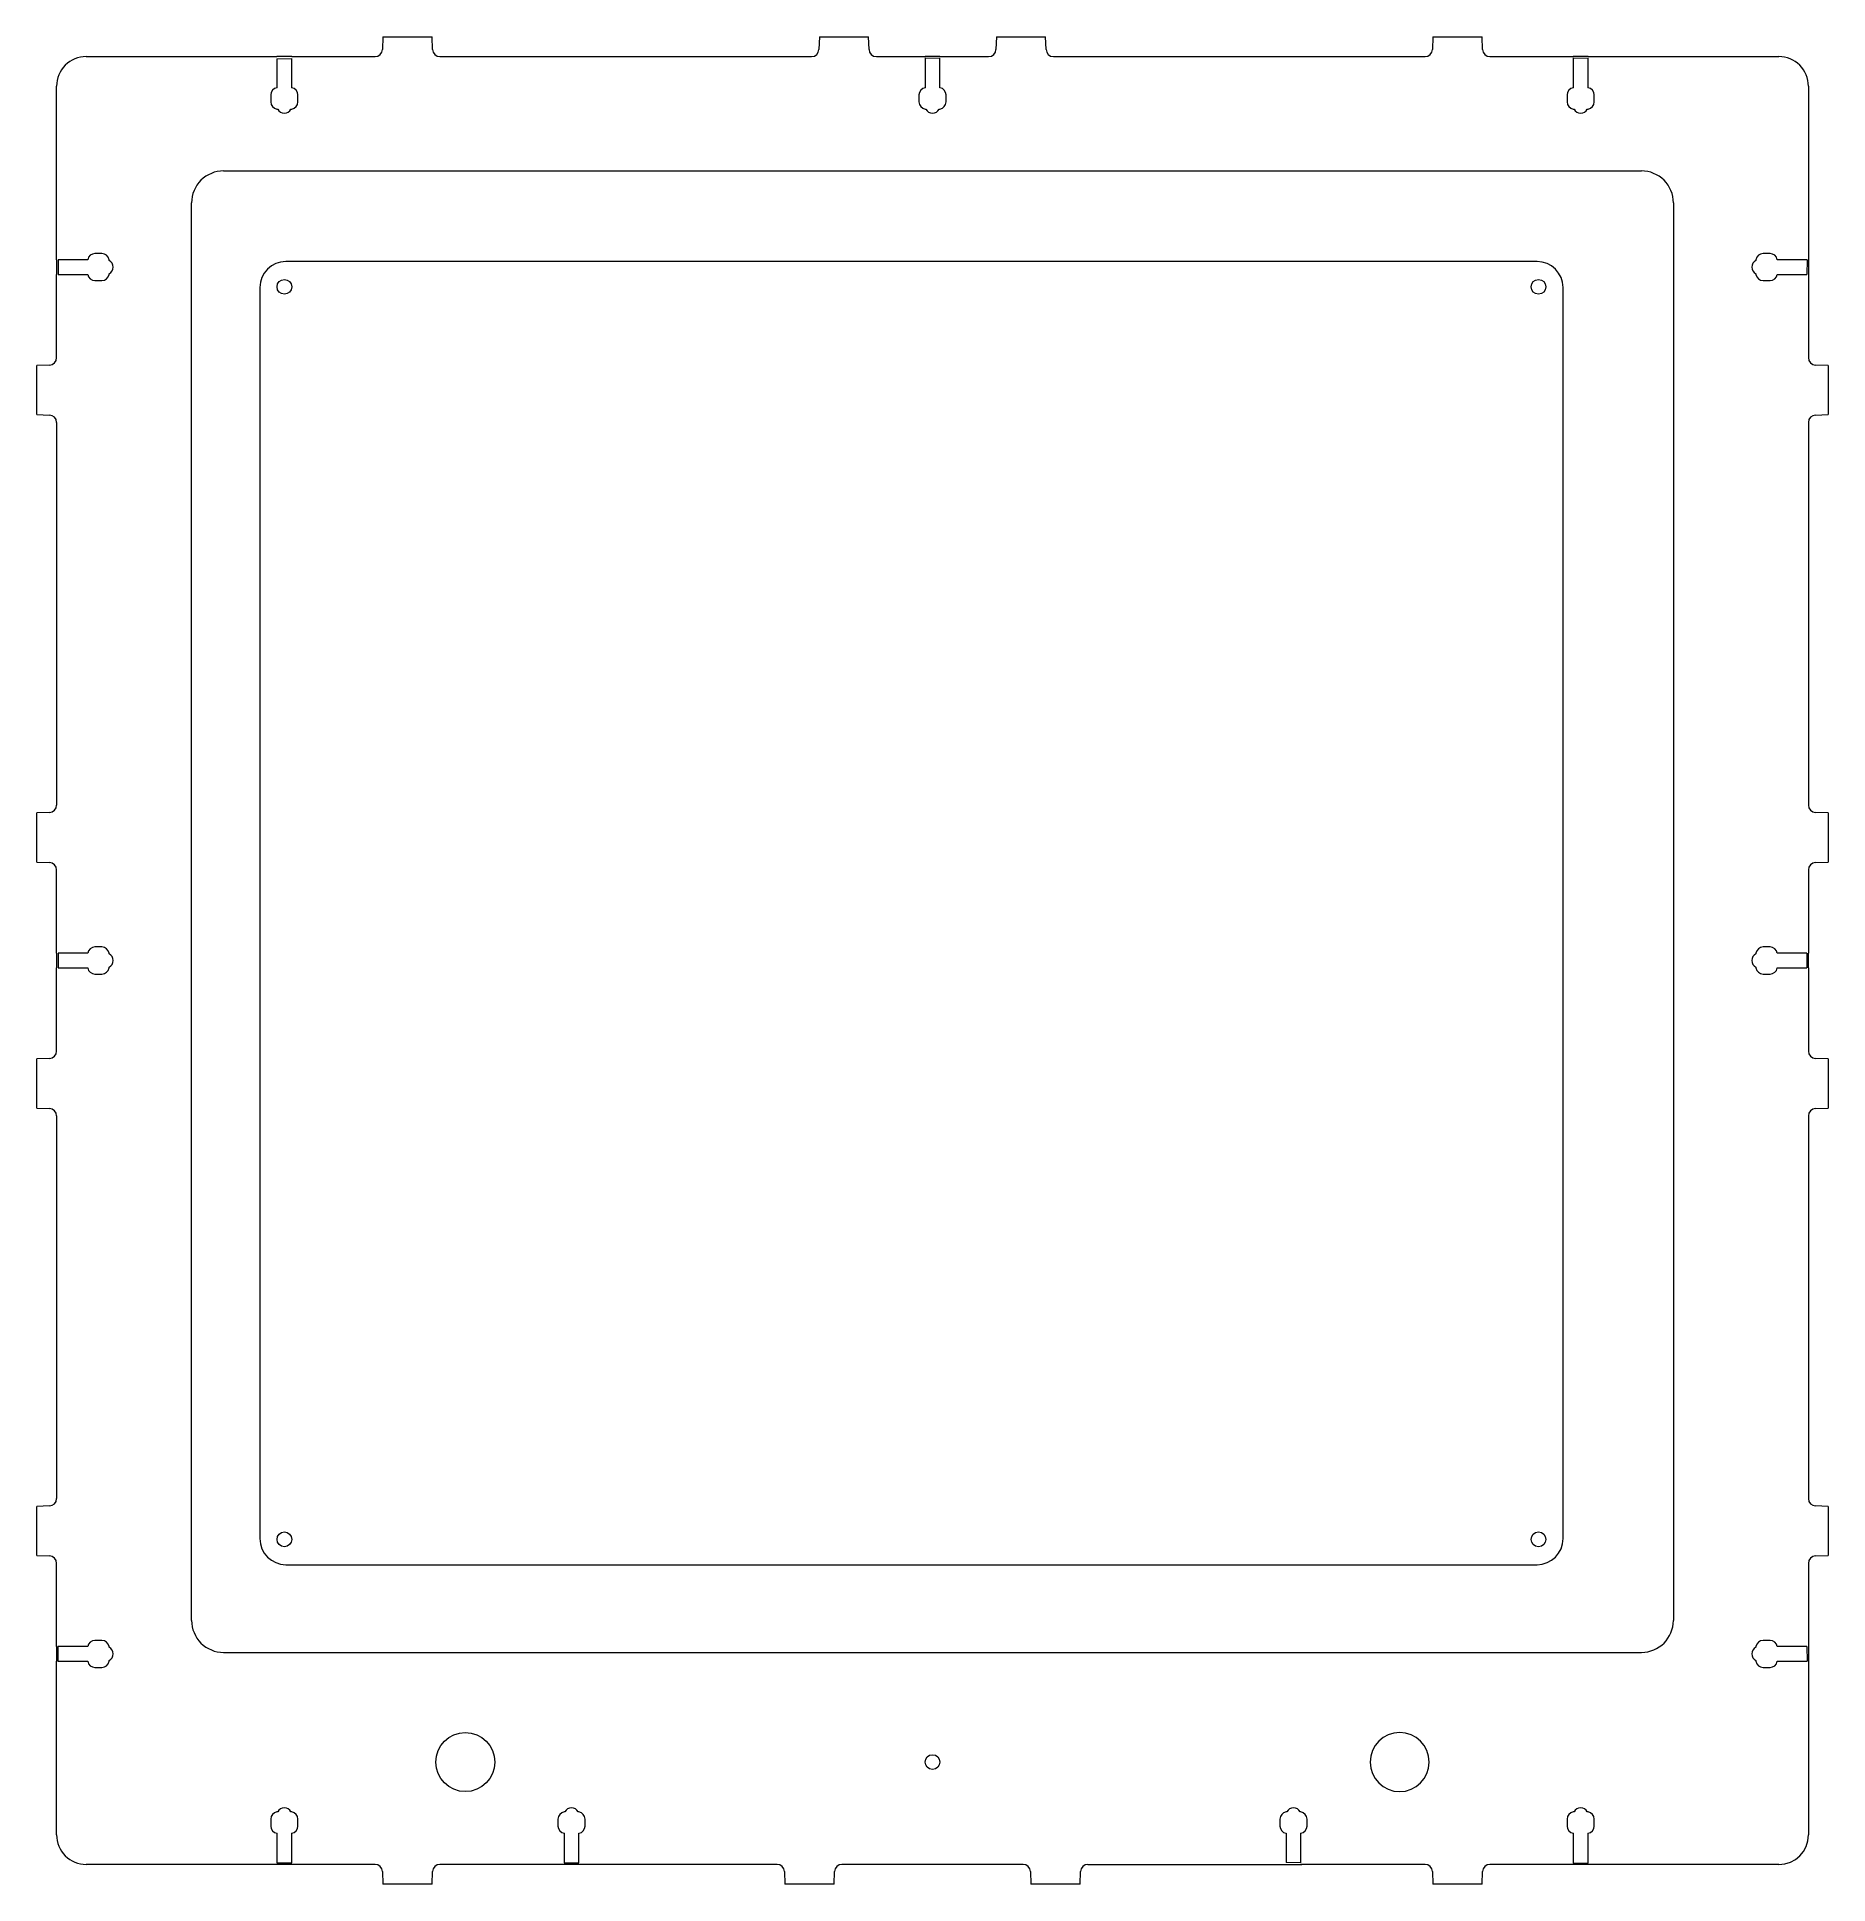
# Model space of a CAD drawing. Header units: millimetres. Extents: x -176 to 188, y -187 to 189.
import ezdxf

# ---------------------------------------------------------------- set-up
doc = ezdxf.new("R2010")
doc.units = ezdxf.units.MM
doc.header["$MEASUREMENT"] = 0
doc.layers.add('Capa 1', color=7, linetype='Continuous')

msp = doc.modelspace()

# ---------------------------------------------------------------- linework, layer by layer
at = {"layer": 'Capa 1', "color": 250, "lineweight": 9}
for centre in [(-125.9031, 137.8736), (129.0969, 137.8736), (-125.9031, -116.8125), (129.0969, -116.8125)]:
    msp.add_ellipse(centre, major_axis=(0, 1.5), ratio=1, dxfattribs=at)
at = {"layer": 'Capa 1', "color": 250, "lineweight": 20}
msp.add_ellipse((5.8782, -162.1074), major_axis=(0, 1.5001), ratio=0.99993334, dxfattribs=at)
at = {"layer": 'Capa 1', "lineweight": 15}
for points in [[(-105.8717, 188.6927), (-105.8717, 188.6927), (-105.9608, 186.1403), (-105.9608, 186.1403)], [(-105.8717, 188.6927), (-105.8717, 188.6927), (-95.8717, 188.6927), (-95.8717, 188.6927)], [(-95.7825, 186.1403), (-95.7825, 186.1403), (-95.8717, 188.6927), (-95.8717, 188.6927)], [(-17.1212, 188.6927), (-17.1212, 188.6927), (-17.2103, 186.1403), (-17.2103, 186.1403)], [(-17.1212, 188.6927), (-17.1212, 188.6927), (-7.1212, 188.6927), (-7.1212, 188.6927)], [(-7.032, 186.1403), (-7.032, 186.1403), (-7.1212, 188.6927), (-7.1212, 188.6927)], [(18.8788, 188.6927), (18.8788, 188.6927), (18.7896, 186.1403), (18.7896, 186.1403)], [(18.8788, 188.6927), (18.8788, 188.6927), (28.8788, 188.6927), (28.8788, 188.6927)], [(28.9679, 186.1403), (28.9679, 186.1403), (28.8788, 188.6927), (28.8788, 188.6927)], [(107.6283, 188.6927), (107.6283, 188.6927), (107.5391, 186.1403), (107.5391, 186.1403)], [(107.6283, 188.6927), (107.6283, 188.6927), (117.6283, 188.6927), (117.6283, 188.6927)], [(117.7174, 186.1403), (117.7174, 186.1403), (117.6283, 188.6927), (117.6283, 188.6927)], [(-166.2217, 184.6927), (-166.2217, 184.6927), (-127.4217, 184.6927), (-127.4217, 184.6927)], [(-127.4217, 184.2557), (-127.4217, 184.2557), (-127.4217, 178.3717), (-127.4217, 178.3717)], [(-124.4217, 184.6927), (-124.4217, 184.6927), (-107.4599, 184.6927), (-107.4599, 184.6927)], [(-124.4217, 178.3717), (-124.4217, 178.3717), (-124.4217, 184.2821), (-124.4217, 184.2821)], [(-107.4599, 184.6927), (-106.6518, 184.6927), (-105.989, 185.3327), (-105.9608, 186.1403)], [(-95.7825, 186.1403), (-95.7543, 185.3327), (-95.0915, 184.6927), (-94.2834, 184.6927)], [(-18.7094, 184.6927), (-17.9013, 184.6927), (-17.2385, 185.3327), (-17.2103, 186.1403)], [(-7.032, 186.1403), (-7.0038, 185.3327), (-6.341, 184.6927), (-5.5329, 184.6927)], [(-5.5329, 184.6927), (-5.5329, 184.6927), (4.3788, 184.6927), (4.3788, 184.6927)], [(4.3788, 184.4147), (4.3788, 184.4147), (4.3788, 178.3717), (4.3788, 178.3717)], [(7.3788, 184.6927), (7.3788, 184.6927), (17.2905, 184.6927), (17.2905, 184.6927)], [(7.3788, 178.3717), (7.3788, 178.3717), (7.3788, 184.3882), (7.3788, 184.3882)], [(17.2905, 184.6927), (18.0986, 184.6927), (18.7614, 185.3327), (18.7896, 186.1403)], [(28.9679, 186.1403), (28.9961, 185.3327), (29.6589, 184.6927), (30.467, 184.6927)], [(106.04, 184.6927), (106.8481, 184.6927), (107.5109, 185.3327), (107.5391, 186.1403)], [(117.7174, 186.1403), (117.7456, 185.3327), (118.4084, 184.6927), (119.2165, 184.6927)], [(119.2165, 184.6927), (119.2165, 184.6927), (136.1783, 184.6927), (136.1783, 184.6927)], [(136.1783, 184.4346), (136.1783, 184.4346), (136.1783, 178.3717), (136.1783, 178.3717)], [(139.1783, 184.6927), (139.1783, 184.6927), (177.9783, 184.6927), (177.9783, 184.6927)], [(139.1783, 178.3717), (139.1783, 178.3717), (139.1783, 184.3949), (139.1783, 184.3949)], [(-172.2217, 143.3927), (-172.2217, 143.3927), (-172.2217, 178.6927), (-172.2217, 178.6927)], [(-127.4217, 178.3717), (-128.1434, 178.2497), (-128.6717, 177.6246), (-128.6717, 176.8927)], [(-128.6717, 176.8927), (-128.6717, 176.8927), (-128.6717, 175.4927), (-128.6717, 175.4927)], [(-123.1716, 176.8927), (-123.1716, 177.6246), (-123.6999, 178.2497), (-124.4216, 178.3717)], [(-123.1717, 175.4927), (-123.1717, 175.4927), (-123.1717, 176.8927), (-123.1717, 176.8927)], [(3.1288, 176.8927), (3.1288, 176.8927), (3.1288, 175.4927), (3.1288, 175.4927)], [(4.3788, 178.3717), (3.6571, 178.2497), (3.1289, 177.6246), (3.1289, 176.8927)], [(8.6287, 176.8927), (8.6287, 177.6246), (8.1005, 178.2497), (7.3788, 178.3717)], [(8.6288, 175.4927), (8.6288, 175.4927), (8.6288, 176.8927), (8.6288, 176.8927)], [(136.1782, 178.3717), (135.4565, 178.2497), (134.9282, 177.6246), (134.9282, 176.8927)], [(134.9283, 176.8927), (134.9283, 176.8927), (134.9283, 175.4927), (134.9283, 175.4927)], [(140.4283, 176.8927), (140.4283, 177.6246), (139.9, 178.2497), (139.1783, 178.3717)], [(140.4283, 175.4927), (140.4283, 175.4927), (140.4283, 176.8927), (140.4283, 176.8927)], [(183.9783, 178.6927), (183.9783, 178.6927), (183.9783, 143.3927), (183.9783, 143.3927)], [(-128.6717, 175.4927), (-128.6717, 174.7607), (-128.1434, 174.1356), (-127.4217, 174.0136)], [(-127.4217, 174.0136), (-127.4217, 174.0136), (-127.2592, 174.0136), (-127.2592, 174.0136)], [(-124.5841, 174.0136), (-124.5841, 174.0136), (-124.4217, 174.0136), (-124.4217, 174.0136)], [(-124.4216, 174.0136), (-123.6999, 174.1356), (-123.1717, 174.7607), (-123.1717, 175.4926)], [(3.1288, 175.4927), (3.1288, 174.7607), (3.6571, 174.1356), (4.3788, 174.0136)], [(4.3788, 174.0136), (4.3788, 174.0136), (4.5413, 174.0136), (4.5413, 174.0136)], [(7.2163, 174.0136), (7.2163, 174.0136), (7.3788, 174.0136), (7.3788, 174.0136)], [(7.3788, 174.0136), (8.1005, 174.1356), (8.6287, 174.7607), (8.6287, 175.4926)], [(134.9282, 175.4927), (134.9282, 174.7607), (135.4565, 174.1356), (136.1782, 174.0136)], [(136.1783, 174.0136), (136.1783, 174.0136), (136.3407, 174.0136), (136.3407, 174.0136)], [(139.0158, 174.0136), (139.0158, 174.0136), (139.1783, 174.0136), (139.1783, 174.0136)], [(139.1783, 174.0136), (139.9, 174.1356), (140.4282, 174.7607), (140.4282, 175.4926)], [(-165.9007, 143.3927), (-165.9007, 143.3927), (-171.9196, 143.3927), (-171.9196, 143.3927)], [(-164.4217, 144.6426), (-165.1536, 144.6426), (-165.7787, 144.1144), (-165.9007, 143.3927)], [(-163.0217, 144.6427), (-163.0217, 144.6427), (-164.4217, 144.6427), (-164.4217, 144.6427)], [(-161.5426, 143.3927), (-161.6646, 144.1144), (-162.2897, 144.6426), (-163.0217, 144.6426)], [(-161.5426, 143.2302), (-161.5426, 143.2302), (-161.5426, 143.3927), (-161.5426, 143.3927)], [(174.7783, 144.6426), (174.0463, 144.6426), (173.4212, 144.1144), (173.2992, 143.3927)], [(173.2992, 143.3927), (173.2992, 143.3927), (173.2992, 143.2302), (173.2992, 143.2302)], [(176.1783, 144.6427), (176.1783, 144.6427), (174.7783, 144.6427), (174.7783, 144.6427)], [(177.6573, 143.3927), (177.5353, 144.1144), (176.9102, 144.6426), (176.1783, 144.6426)], [(183.711, 143.3927), (183.711, 143.3927), (177.6573, 143.3927), (177.6573, 143.3927)], [(-172.2217, 123.4809), (-172.2217, 123.4809), (-172.2217, 140.3927), (-172.2217, 140.3927)], [(-171.9329, 140.3927), (-171.9329, 140.3927), (-165.9007, 140.3927), (-165.9007, 140.3927)], [(-165.9007, 140.3926), (-165.7787, 139.6709), (-165.1536, 139.1427), (-164.4217, 139.1427)], [(-164.4217, 139.1427), (-164.4217, 139.1427), (-163.0217, 139.1427), (-163.0217, 139.1427)], [(-163.0217, 139.1427), (-162.2897, 139.1427), (-161.6646, 139.6709), (-161.5426, 140.3926)], [(-161.5426, 140.3927), (-161.5426, 140.3927), (-161.5426, 140.5551), (-161.5426, 140.5551)], [(173.2992, 140.5551), (173.2992, 140.5551), (173.2992, 140.3927), (173.2992, 140.3927)], [(173.2992, 140.3926), (173.4212, 139.6709), (174.0463, 139.1427), (174.7783, 139.1427)], [(174.7783, 139.1427), (174.7783, 139.1427), (176.1783, 139.1427), (176.1783, 139.1427)], [(176.1783, 139.1427), (176.9102, 139.1427), (177.5353, 139.6709), (177.6573, 140.3926)], [(177.6573, 140.3927), (177.6573, 140.3927), (183.6713, 140.3927), (183.6713, 140.3927)], [(183.9783, 140.3927), (183.9783, 140.3927), (183.9783, 123.4809), (183.9783, 123.4809)], [(-173.6693, 121.9818), (-173.6693, 121.9818), (-176.2217, 121.8927), (-176.2217, 121.8927)], [(-176.2217, 111.8927), (-176.2217, 111.8927), (-176.2217, 121.8927), (-176.2217, 121.8927)], [(-173.6693, 121.9818), (-172.8617, 122.01), (-172.2217, 122.6728), (-172.2217, 123.4809)], [(183.9782, 123.4809), (183.9782, 122.6728), (184.6183, 122.01), (185.4259, 121.9818)], [(187.9783, 121.8927), (187.9783, 121.8927), (185.4259, 121.9818), (185.4259, 121.9818)], [(187.9783, 121.8927), (187.9783, 121.8927), (187.9783, 111.8927), (187.9783, 111.8927)], [(-176.2217, 111.8927), (-176.2217, 111.8927), (-173.6693, 111.8035), (-173.6693, 111.8035)], [(-172.2216, 110.3044), (-172.2216, 111.1125), (-172.8617, 111.7753), (-173.6693, 111.8035)], [(185.4259, 111.8035), (184.6183, 111.7753), (183.9782, 111.1125), (183.9782, 110.3044)], [(185.4259, 111.8035), (185.4259, 111.8035), (187.9783, 111.8927), (187.9783, 111.8927)], [(-173.6693, 30.9814), (-173.6693, 30.9814), (-176.2217, 30.8923), (-176.2217, 30.8923)], [(-176.2217, 20.8923), (-176.2217, 20.8923), (-176.2217, 30.8923), (-176.2217, 30.8923)], [(-173.6693, 30.9814), (-172.8617, 31.0096), (-172.2217, 31.6724), (-172.2217, 32.4805)], [(183.9783, 32.4805), (183.9783, 31.6724), (184.6183, 31.0096), (185.4259, 30.9814)], [(187.9783, 30.8923), (187.9783, 30.8923), (185.4259, 30.9814), (185.4259, 30.9814)], [(187.9783, 30.8923), (187.9783, 30.8923), (187.9783, 20.8923), (187.9783, 20.8923)], [(-176.2217, 20.8923), (-176.2217, 20.8923), (-173.6693, 20.8031), (-173.6693, 20.8031)], [(-172.2217, 19.304), (-172.2217, 20.1121), (-172.8617, 20.7749), (-173.6693, 20.8031)], [(-172.2217, 2.3923), (-172.2217, 2.3923), (-172.2217, 19.304), (-172.2217, 19.304)], [(185.4259, 20.8031), (184.6183, 20.7749), (183.9783, 20.1121), (183.9783, 19.304)], [(183.9783, 19.304), (183.9783, 19.304), (183.9783, 2.3923), (183.9783, 2.3923)], [(185.4259, 20.8031), (185.4259, 20.8031), (187.9783, 20.8923), (187.9783, 20.8923)], [(-165.9007, 2.3923), (-165.9007, 2.3923), (-171.9323, 2.3923), (-171.9323, 2.3923)], [(-164.4217, 3.6422), (-165.1536, 3.6422), (-165.7787, 3.114), (-165.9007, 2.3923)], [(-163.0217, 3.6423), (-163.0217, 3.6423), (-164.4217, 3.6423), (-164.4217, 3.6423)], [(-161.5426, 2.3923), (-161.6646, 3.114), (-162.2897, 3.6422), (-163.0217, 3.6422)], [(-161.5426, 2.2298), (-161.5426, 2.2298), (-161.5426, 2.3923), (-161.5426, 2.3923)], [(174.7783, 3.6422), (174.0463, 3.6422), (173.4212, 3.114), (173.2992, 2.3923)], [(173.2992, 2.3923), (173.2992, 2.3923), (173.2992, 2.2298), (173.2992, 2.2298)], [(176.1783, 3.6423), (176.1783, 3.6423), (174.7783, 3.6423), (174.7783, 3.6423)], [(177.6573, 2.3923), (177.5353, 3.114), (176.9102, 3.6422), (176.1783, 3.6422)], [(183.6447, 2.3923), (183.6447, 2.3923), (177.6573, 2.3923), (177.6573, 2.3923)], [(-172.2217, -17.5194), (-172.2217, -17.5194), (-172.2217, -0.6077), (-172.2217, -0.6077)], [(-171.9058, -0.6077), (-171.9058, -0.6077), (-165.9007, -0.6077), (-165.9007, -0.6077)], [(-165.9007, -0.6077), (-165.7787, -1.3294), (-165.1536, -1.8576), (-164.4217, -1.8576)], [(-164.4217, -1.8577), (-164.4217, -1.8577), (-163.0217, -1.8577), (-163.0217, -1.8577)], [(-163.0217, -1.8576), (-162.2897, -1.8576), (-161.6646, -1.3294), (-161.5426, -0.6077)], [(-161.5426, -0.6077), (-161.5426, -0.6077), (-161.5426, -0.4452), (-161.5426, -0.4452)], [(173.2992, -0.4452), (173.2992, -0.4452), (173.2992, -0.6077), (173.2992, -0.6077)], [(173.2992, -0.6077), (173.4212, -1.3294), (174.0463, -1.8576), (174.7783, -1.8576)], [(174.7783, -1.8577), (174.7783, -1.8577), (176.1783, -1.8577), (176.1783, -1.8577)], [(176.1783, -1.8576), (176.9102, -1.8576), (177.5353, -1.3294), (177.6573, -0.6077)], [(177.6573, -0.6077), (177.6573, -0.6077), (183.6315, -0.6077), (183.6315, -0.6077)], [(183.9783, -0.6077), (183.9783, -0.6077), (183.9783, -17.5194), (183.9783, -17.5194)], [(-173.6693, -19.0185), (-172.8617, -18.9903), (-172.2217, -18.3275), (-172.2217, -17.5194)], [(183.9783, -17.5194), (183.9783, -18.3275), (184.6183, -18.9903), (185.4259, -19.0185)], [(-173.6693, -19.0185), (-173.6693, -19.0185), (-176.2217, -19.1077), (-176.2217, -19.1077)], [(-176.2217, -29.1077), (-176.2217, -29.1077), (-176.2217, -19.1077), (-176.2217, -19.1077)], [(187.9783, -19.1077), (187.9783, -19.1077), (185.4259, -19.0185), (185.4259, -19.0185)], [(187.9783, -19.1077), (187.9783, -19.1077), (187.9783, -29.1077), (187.9783, -29.1077)], [(-176.2217, -29.1077), (-176.2217, -29.1077), (-173.6693, -29.1968), (-173.6693, -29.1968)], [(-172.2217, -30.6959), (-172.2217, -29.8878), (-172.8617, -29.225), (-173.6693, -29.1968)], [(185.4259, -29.1968), (184.6183, -29.225), (183.9783, -29.8878), (183.9783, -30.6959)], [(185.4259, -29.1968), (185.4259, -29.1968), (187.9783, -29.1077), (187.9783, -29.1077)], [(-173.6693, -110.0182), (-172.8617, -109.99), (-172.2217, -109.3272), (-172.2217, -108.5191)], [(183.9782, -108.5191), (183.9782, -109.3272), (184.6183, -109.99), (185.4259, -110.0182)], [(-173.6693, -110.0182), (-173.6693, -110.0182), (-176.2217, -110.1074), (-176.2217, -110.1074)], [(-176.2217, -120.1074), (-176.2217, -120.1074), (-176.2217, -110.1074), (-176.2217, -110.1074)], [(187.9783, -110.1074), (187.9783, -110.1074), (185.4259, -110.0182), (185.4259, -110.0182)], [(187.9783, -110.1074), (187.9783, -110.1074), (187.9783, -120.1074), (187.9783, -120.1074)], [(-176.2217, -120.1074), (-176.2217, -120.1074), (-173.6693, -120.1965), (-173.6693, -120.1965)], [(185.4259, -120.1965), (185.4259, -120.1965), (187.9783, -120.1074), (187.9783, -120.1074)], [(-172.2216, -121.6956), (-172.2216, -120.8875), (-172.8617, -120.2247), (-173.6693, -120.1965)], [(-172.2217, -138.6074), (-172.2217, -138.6074), (-172.2217, -121.6956), (-172.2217, -121.6956)], [(185.4259, -120.1965), (184.6183, -120.2247), (183.9783, -120.8875), (183.9783, -121.6956)], [(183.9783, -121.6956), (183.9783, -121.6956), (183.9783, -138.6074), (183.9783, -138.6074)], [(150.0283, -139.7991), (153.6181, -139.7991), (156.5282, -136.8889), (156.5282, -133.2991)], [(-165.9007, -138.6074), (-165.9007, -138.6074), (-171.9714, -138.6074), (-171.9714, -138.6074)], [(-164.4217, -137.3574), (-165.1536, -137.3574), (-165.7787, -137.8856), (-165.9007, -138.6073)], [(-163.0217, -137.3574), (-163.0217, -137.3574), (-164.4217, -137.3574), (-164.4217, -137.3574)], [(-161.5426, -138.6073), (-161.6646, -137.8856), (-162.2897, -137.3574), (-163.0217, -137.3574)], [(-161.5426, -138.7698), (-161.5426, -138.7698), (-161.5426, -138.6074), (-161.5426, -138.6074)], [(174.7783, -137.3574), (174.0463, -137.3574), (173.4212, -137.8856), (173.2992, -138.6073)], [(173.2992, -138.6074), (173.2992, -138.6074), (173.2992, -138.7698), (173.2992, -138.7698)], [(176.1783, -137.3574), (176.1783, -137.3574), (174.7783, -137.3574), (174.7783, -137.3574)], [(177.6573, -138.6073), (177.5353, -137.8856), (176.9102, -137.3574), (176.1783, -137.3574)], [(183.6842, -138.6074), (183.6842, -138.6074), (177.6573, -138.6074), (177.6573, -138.6074)], [(-172.2217, -176.9074), (-172.2217, -176.9074), (-172.2217, -141.6074), (-172.2217, -141.6074)], [(-172.0045, -141.6074), (-172.0045, -141.6074), (-165.9007, -141.6074), (-165.9007, -141.6074)], [(-165.9007, -141.6074), (-165.7787, -142.3291), (-165.1536, -142.8573), (-164.4217, -142.8573)], [(-163.0217, -142.8573), (-162.2897, -142.8573), (-161.6646, -142.3291), (-161.5426, -141.6074)], [(-161.5426, -141.6074), (-161.5426, -141.6074), (-161.5426, -141.4449), (-161.5426, -141.4449)], [(173.2992, -141.4449), (173.2992, -141.4449), (173.2992, -141.6074), (173.2992, -141.6074)], [(173.2992, -141.6074), (173.4212, -142.3291), (174.0463, -142.8573), (174.7783, -142.8573)], [(176.1783, -142.8573), (176.9102, -142.8573), (177.5353, -142.3291), (177.6573, -141.6074)], [(177.6573, -141.6074), (177.6573, -141.6074), (183.6975, -141.6074), (183.6975, -141.6074)], [(183.9783, -141.6074), (183.9783, -141.6074), (183.9783, -176.9074), (183.9783, -176.9074)], [(-164.4217, -142.8574), (-164.4217, -142.8574), (-163.0217, -142.8574), (-163.0217, -142.8574)], [(174.7783, -142.8574), (174.7783, -142.8574), (176.1783, -142.8574), (176.1783, -142.8574)], [(-127.4217, -172.2283), (-128.1434, -172.3503), (-128.6717, -172.9754), (-128.6717, -173.7074)], [(-127.2592, -172.2283), (-127.2592, -172.2283), (-127.4217, -172.2283), (-127.4217, -172.2283)], [(-124.4217, -172.2283), (-124.4217, -172.2283), (-124.5841, -172.2283), (-124.5841, -172.2283)], [(-123.1716, -173.7074), (-123.1716, -172.9754), (-123.6999, -172.3503), (-124.4216, -172.2283)], [(-69.0217, -172.2283), (-69.7434, -172.3503), (-70.2717, -172.9754), (-70.2717, -173.7074)], [(-68.8592, -172.2283), (-68.8592, -172.2283), (-69.0217, -172.2283), (-69.0217, -172.2283)], [(-66.0217, -172.2283), (-66.0217, -172.2283), (-66.1841, -172.2283), (-66.1841, -172.2283)], [(-64.7716, -173.7074), (-64.7716, -172.9754), (-65.2999, -172.3503), (-66.0216, -172.2283)], [(77.7782, -172.2283), (77.0565, -172.3503), (76.5282, -172.9754), (76.5282, -173.7074)], [(77.9407, -172.2283), (77.9407, -172.2283), (77.7783, -172.2283), (77.7783, -172.2283)], [(80.7783, -172.2283), (80.7783, -172.2283), (80.6158, -172.2283), (80.6158, -172.2283)], [(82.0283, -173.7074), (82.0283, -172.9754), (81.5, -172.3503), (80.7783, -172.2283)], [(136.1782, -172.2283), (135.4565, -172.3503), (134.9282, -172.9754), (134.9282, -173.7074)], [(136.3407, -172.2283), (136.3407, -172.2283), (136.1783, -172.2283), (136.1783, -172.2283)], [(139.1783, -172.2283), (139.1783, -172.2283), (139.0158, -172.2283), (139.0158, -172.2283)], [(140.4283, -173.7074), (140.4283, -172.9754), (139.9, -172.3503), (139.1783, -172.2283)], [(-128.6717, -173.7074), (-128.6717, -173.7074), (-128.6717, -175.1074), (-128.6717, -175.1074)], [(-128.6716, -175.1074), (-128.6716, -175.8393), (-128.1434, -176.4644), (-127.4217, -176.5864)], [(-124.4216, -176.5864), (-123.6999, -176.4644), (-123.1717, -175.8393), (-123.1717, -175.1074)], [(-123.1717, -175.1074), (-123.1717, -175.1074), (-123.1717, -173.7074), (-123.1717, -173.7074)], [(-70.2717, -173.7074), (-70.2717, -173.7074), (-70.2717, -175.1074), (-70.2717, -175.1074)], [(-70.2716, -175.1074), (-70.2716, -175.8393), (-69.7434, -176.4644), (-69.0217, -176.5864)], [(-66.0216, -176.5864), (-65.2999, -176.4644), (-64.7717, -175.8393), (-64.7717, -175.1074)], [(-64.7717, -175.1074), (-64.7717, -175.1074), (-64.7717, -173.7074), (-64.7717, -173.7074)], [(76.5283, -173.7074), (76.5283, -173.7074), (76.5283, -175.1074), (76.5283, -175.1074)], [(76.5283, -175.1074), (76.5283, -175.8393), (77.0565, -176.4644), (77.7782, -176.5864)], [(80.7783, -176.5864), (81.5, -176.4644), (82.0282, -175.8393), (82.0282, -175.1074)], [(82.0283, -175.1074), (82.0283, -175.1074), (82.0283, -173.7074), (82.0283, -173.7074)], [(134.9282, -175.1074), (134.9282, -175.8393), (135.4565, -176.4644), (136.1782, -176.5864)], [(134.9283, -173.7074), (134.9283, -173.7074), (134.9283, -175.1074), (134.9283, -175.1074)], [(139.1783, -176.5864), (139.9, -176.4644), (140.4282, -175.8393), (140.4282, -175.1074)], [(140.4283, -175.1074), (140.4283, -175.1074), (140.4283, -173.7074), (140.4283, -173.7074)], [(-127.4217, -176.5864), (-127.4217, -176.5864), (-127.4217, -182.5602), (-127.4217, -182.5602)], [(-124.4217, -182.5602), (-124.4217, -182.5602), (-124.4217, -176.5864), (-124.4217, -176.5864)], [(-69.0217, -176.5864), (-69.0217, -176.5864), (-69.0217, -182.5868), (-69.0217, -182.5868)], [(-66.0217, -182.6133), (-66.0217, -182.6133), (-66.0217, -176.5864), (-66.0217, -176.5864)], [(77.7783, -176.5864), (77.7783, -176.5864), (77.7783, -182.5563), (77.7783, -182.5563)], [(80.7783, -182.596), (80.7783, -182.596), (80.7783, -176.5864), (80.7783, -176.5864)], [(136.1783, -176.5864), (136.1783, -176.5864), (136.1783, -182.6356), (136.1783, -182.6356)], [(139.1783, -182.6489), (139.1783, -182.6489), (139.1783, -176.5864), (139.1783, -176.5864)], [(177.9783, -182.9073), (181.2919, -182.9073), (183.9782, -180.2211), (183.9782, -176.9074)], [(-127.4217, -182.9074), (-127.4217, -182.9074), (-166.2217, -182.9074), (-166.2217, -182.9074)], [(-107.4599, -182.9074), (-107.4599, -182.9074), (-124.4217, -182.9074), (-124.4217, -182.9074)], [(-105.9608, -184.355), (-105.989, -183.5474), (-106.6518, -182.9074), (-107.4599, -182.9074)], [(-94.2834, -182.9074), (-95.0915, -182.9074), (-95.7543, -183.5474), (-95.7825, -184.355)], [(-69.0217, -182.9074), (-69.0217, -182.9074), (-94.2834, -182.9074), (-94.2834, -182.9074)], [(-24.2103, -184.355), (-24.2385, -183.5474), (-24.9013, -182.9074), (-25.7094, -182.9074)], [(-12.5329, -182.9074), (-13.341, -182.9074), (-14.0038, -183.5474), (-14.032, -184.355)], [(24.2905, -182.9074), (24.2905, -182.9074), (-12.5329, -182.9074), (-12.5329, -182.9074)], [(25.7896, -184.355), (25.7614, -183.5474), (25.0986, -182.9074), (24.2905, -182.9074)], [(37.467, -182.9074), (36.6589, -182.9074), (35.9961, -183.5474), (35.9679, -184.355)], [(106.04, -182.9074), (106.04, -182.9074), (80.7783, -182.9074), (80.7783, -182.9074)], [(107.5391, -184.355), (107.5109, -183.5474), (106.8481, -182.9074), (106.04, -182.9074)], [(119.2165, -182.9074), (118.4084, -182.9074), (117.7456, -183.5474), (117.7174, -184.355)], [(136.1783, -182.9074), (136.1783, -182.9074), (119.2165, -182.9074), (119.2165, -182.9074)], [(177.9783, -182.9074), (177.9783, -182.9074), (139.1783, -182.9074), (139.1783, -182.9074)], [(-105.9608, -184.355), (-105.9608, -184.355), (-105.8717, -186.9074), (-105.8717, -186.9074)], [(-95.8717, -186.9074), (-95.8717, -186.9074), (-105.8717, -186.9074), (-105.8717, -186.9074)], [(-95.8717, -186.9074), (-95.8717, -186.9074), (-95.7825, -184.355), (-95.7825, -184.355)], [(-24.2103, -184.355), (-24.2103, -184.355), (-24.1212, -186.9074), (-24.1212, -186.9074)], [(-14.1212, -186.9074), (-14.1212, -186.9074), (-24.1212, -186.9074), (-24.1212, -186.9074)], [(-14.1212, -186.9074), (-14.1212, -186.9074), (-14.032, -184.355), (-14.032, -184.355)], [(25.7896, -184.355), (25.7896, -184.355), (25.8788, -186.9074), (25.8788, -186.9074)], [(35.8788, -186.9074), (35.8788, -186.9074), (25.8788, -186.9074), (25.8788, -186.9074)], [(35.8788, -186.9074), (35.8788, -186.9074), (35.9679, -184.355), (35.9679, -184.355)], [(107.5391, -184.355), (107.5391, -184.355), (107.6283, -186.9074), (107.6283, -186.9074)], [(117.6283, -186.9074), (117.6283, -186.9074), (107.6283, -186.9074), (107.6283, -186.9074)], [(117.6283, -186.9074), (117.6283, -186.9074), (117.7174, -184.355), (117.7174, -184.355)]]:
    msp.add_open_spline(points, degree=3, dxfattribs=at)
for points, knots in [([(-166.2217, 184.6926), (-167.8129, 184.6926), (-169.3391, 184.0605), (-170.4643, 182.9353), (-170.4643, 182.9353), (-171.5895, 181.8101), (-172.2217, 180.2839), (-172.2217, 178.6927)], [0, 0, 0, 0, 0.33333333, 0.33333333, 0.33333333, 0.33333333, 1, 1, 1, 1]), ([(183.9782, 178.6927), (183.9782, 180.2839), (183.3461, 181.8101), (182.2209, 182.9353), (182.2209, 182.9353), (181.0957, 184.0605), (179.5695, 184.6926), (177.9783, 184.6926)], [0, 0, 0, 0, 0.33333333, 0.33333333, 0.33333333, 0.33333333, 1, 1, 1, 1]), ([(-127.2592, 174.0136), (-127.0035, 173.51), (-126.4865, 173.1927), (-125.9217, 173.1927), (-125.9217, 173.1927), (-125.3568, 173.1927), (-124.8398, 173.51), (-124.5841, 174.0136)], [0, 0, 0, 0, 0.33333333, 0.33333333, 0.33333333, 0.33333333, 1, 1, 1, 1]), ([(4.5413, 174.0136), (4.797, 173.51), (5.314, 173.1927), (5.8788, 173.1927), (5.8788, 173.1927), (6.4436, 173.1927), (6.9606, 173.51), (7.2163, 174.0136)], [0, 0, 0, 0, 0.33333333, 0.33333333, 0.33333333, 0.33333333, 1, 1, 1, 1]), ([(136.3407, 174.0136), (136.5964, 173.51), (137.1134, 173.1927), (137.6783, 173.1927), (137.6783, 173.1927), (138.2431, 173.1927), (138.7601, 173.51), (139.0158, 174.0136)], [0, 0, 0, 0, 0.33333333, 0.33333333, 0.33333333, 0.33333333, 1, 1, 1, 1]), ([(-138.2717, 161.4527), (-139.9956, 161.4527), (-141.6489, 160.7678), (-142.8678, 159.5488), (-142.8678, 159.5488), (-144.0868, 158.3299), (-144.7717, 156.6766), (-144.7717, 154.9527)], [0, 0, 0, 0, 0.33333333, 0.33333333, 0.33333333, 0.33333333, 1, 1, 1, 1]), ([(156.5282, 154.9527), (156.5282, 156.6766), (155.8434, 158.3299), (154.6244, 159.5488), (154.6244, 159.5488), (153.4055, 160.7678), (151.7522, 161.4526), (150.0283, 161.4526)], [0, 0, 0, 0, 0.33333333, 0.33333333, 0.33333333, 0.33333333, 1, 1, 1, 1]), ([(-161.5426, 140.5551), (-161.039, 140.8108), (-160.7217, 141.3278), (-160.7217, 141.8926), (-160.7217, 141.8926), (-160.7216, 142.4575), (-161.039, 142.9745), (-161.5426, 143.2302)], [0, 0, 0, 0, 0.33333333, 0.33333333, 0.33333333, 0.33333333, 1, 1, 1, 1]), ([(173.2992, 143.2302), (172.7956, 142.9745), (172.4783, 142.4575), (172.4783, 141.8927), (172.4783, 141.8927), (172.4783, 141.3278), (172.7956, 140.8108), (173.2992, 140.5551)], [0, 0, 0, 0, 0.33333333, 0.33333333, 0.33333333, 0.33333333, 1, 1, 1, 1]), ([(-161.5426, -0.4452), (-161.039, -0.1895), (-160.7217, 0.3275), (-160.7217, 0.8923), (-160.7217, 0.8923), (-160.7216, 1.4571), (-161.039, 1.9741), (-161.5426, 2.2298)], [0, 0, 0, 0, 0.33333333, 0.33333333, 0.33333333, 0.33333333, 1, 1, 1, 1]), ([(173.2992, 2.2298), (172.7956, 1.9741), (172.4783, 1.4571), (172.4783, 0.8923), (172.4783, 0.8923), (172.4783, 0.3275), (172.7956, -0.1895), (173.2992, -0.4452)], [0, 0, 0, 0, 0.33333333, 0.33333333, 0.33333333, 0.33333333, 1, 1, 1, 1]), ([(-144.7716, -133.2991), (-144.7716, -135.023), (-144.0868, -136.6763), (-142.8678, -137.8953), (-142.8678, -137.8953), (-141.6489, -139.1143), (-139.9956, -139.7991), (-138.2717, -139.7991)], [0, 0, 0, 0, 0.33333333, 0.33333333, 0.33333333, 0.33333333, 1, 1, 1, 1]), ([(-161.5426, -141.4449), (-161.039, -141.1892), (-160.7217, -140.6722), (-160.7217, -140.1074), (-160.7217, -140.1074), (-160.7216, -139.5425), (-161.039, -139.0255), (-161.5426, -138.7698)], [0, 0, 0, 0, 0.33333333, 0.33333333, 0.33333333, 0.33333333, 1, 1, 1, 1]), ([(173.2992, -138.7698), (172.7956, -139.0255), (172.4783, -139.5425), (172.4783, -140.1074), (172.4783, -140.1074), (172.4783, -140.6722), (172.7956, -141.1892), (173.2992, -141.4449)], [0, 0, 0, 0, 0.33333333, 0.33333333, 0.33333333, 0.33333333, 1, 1, 1, 1]), ([(-83.1217, -162.1074), (-83.1217, -158.7936), (-85.8079, -156.1074), (-89.1216, -156.1074), (-89.1216, -156.1074), (-92.4353, -156.1073), (-95.1216, -158.7936), (-95.1216, -162.1073), (-95.1216, -162.1073), (-95.1217, -165.421), (-92.4354, -168.1073), (-89.1217, -168.1073), (-89.1217, -168.1073), (-85.808, -168.1074), (-83.1217, -165.4211), (-83.1217, -162.1074)], [0, 0, 0, 0, 0.2, 0.2, 0.2, 0.2, 0.4, 0.4, 0.4, 0.4, 0.6, 0.6, 0.6, 0.6, 1, 1, 1, 1]), ([(106.8783, -162.1074), (106.8783, -158.7936), (104.192, -156.1074), (100.8783, -156.1074), (100.8783, -156.1074), (97.5646, -156.1073), (94.8783, -158.7936), (94.8783, -162.1073), (94.8783, -162.1073), (94.8782, -165.421), (97.5645, -168.1073), (100.8782, -168.1073), (100.8782, -168.1073), (104.1919, -168.1074), (106.8782, -165.4211), (106.8782, -162.1074)], [0, 0, 0, 0, 0.2, 0.2, 0.2, 0.2, 0.4, 0.4, 0.4, 0.4, 0.6, 0.6, 0.6, 0.6, 1, 1, 1, 1]), ([(-124.5841, -172.2283), (-124.8398, -171.7247), (-125.3568, -171.4074), (-125.9217, -171.4074), (-125.9217, -171.4074), (-126.4865, -171.4074), (-127.0035, -171.7247), (-127.2592, -172.2283)], [0, 0, 0, 0, 0.33333333, 0.33333333, 0.33333333, 0.33333333, 1, 1, 1, 1]), ([(-66.1841, -172.2283), (-66.4398, -171.7247), (-66.9568, -171.4074), (-67.5217, -171.4074), (-67.5217, -171.4074), (-68.0865, -171.4074), (-68.6035, -171.7247), (-68.8592, -172.2283)], [0, 0, 0, 0, 0.33333333, 0.33333333, 0.33333333, 0.33333333, 1, 1, 1, 1]), ([(80.6158, -172.2283), (80.3601, -171.7247), (79.8431, -171.4074), (79.2783, -171.4074), (79.2783, -171.4074), (78.7134, -171.4074), (78.1964, -171.7247), (77.9407, -172.2283)], [0, 0, 0, 0, 0.33333333, 0.33333333, 0.33333333, 0.33333333, 1, 1, 1, 1]), ([(139.0158, -172.2283), (138.7601, -171.7247), (138.2431, -171.4074), (137.6783, -171.4074), (137.6783, -171.4074), (137.1134, -171.4074), (136.5964, -171.7247), (136.3407, -172.2283)], [0, 0, 0, 0, 0.33333333, 0.33333333, 0.33333333, 0.33333333, 1, 1, 1, 1]), ([(-172.2217, -176.9074), (-172.2217, -178.4986), (-171.5895, -180.0248), (-170.4643, -181.15), (-170.4643, -181.15), (-169.3391, -182.2752), (-167.8129, -182.9073), (-166.2217, -182.9073)], [0, 0, 0, 0, 0.33333333, 0.33333333, 0.33333333, 0.33333333, 1, 1, 1, 1])]:
    msp.add_open_spline(points, degree=3, knots=knots, dxfattribs=at)
at = {"layer": 'Capa 1', "color": 250, "lineweight": 20}
for points in [[(-124.4217, 184.6927), (-124.4217, 184.6927), (-127.4217, 184.6927), (-127.4217, 184.6927)], [(-127.4217, 184.2557), (-127.4217, 184.2557), (-124.4217, 184.2821), (-124.4217, 184.2821)], [(-94.2834, 184.6927), (-94.2834, 184.6927), (-18.7094, 184.6927), (-18.7094, 184.6927)], [(7.3788, 184.6927), (7.3788, 184.6927), (4.3788, 184.6927), (4.3788, 184.6927)], [(4.3788, 184.4147), (4.3788, 184.4147), (7.3788, 184.3882), (7.3788, 184.3882)], [(30.467, 184.6927), (30.467, 184.6927), (106.04, 184.6927), (106.04, 184.6927)], [(139.1783, 184.6927), (139.1783, 184.6927), (136.1783, 184.6927), (136.1783, 184.6927)], [(136.1783, 184.4346), (136.1783, 184.4346), (139.1783, 184.3949), (139.1783, 184.3949)], [(-138.2717, 161.4527), (-138.2717, 161.4527), (150.0283, 161.4526), (150.0283, 161.4526)], [(-144.7716, -133.2991), (-144.7716, -133.2991), (-144.7717, 154.9527), (-144.7717, 154.9527)], [(156.5282, 154.9527), (156.5282, 154.9527), (156.5282, -133.2991), (156.5282, -133.2991)], [(-172.2217, 143.3927), (-172.2217, 143.3927), (-172.2217, 140.3927), (-172.2217, 140.3927)], [(-171.9196, 143.3927), (-171.9196, 143.3927), (-171.9329, 140.3927), (-171.9329, 140.3927)], [(183.711, 143.3927), (183.711, 143.3927), (183.6713, 140.3927), (183.6713, 140.3927)], [(183.9783, 143.3927), (183.9783, 143.3927), (183.9783, 140.3927), (183.9783, 140.3927)], [(-172.2216, 110.3044), (-172.2216, 110.3044), (-172.2217, 32.4805), (-172.2217, 32.4805)], [(183.9782, 110.3044), (183.9782, 110.3044), (183.9783, 32.4805), (183.9783, 32.4805)], [(-172.2217, 2.3923), (-172.2217, 2.3923), (-172.2217, -0.6077), (-172.2217, -0.6077)], [(-171.9323, 2.3923), (-171.9323, 2.3923), (-171.9058, -0.6077), (-171.9058, -0.6077)], [(183.6447, 2.3923), (183.6447, 2.3923), (183.6315, -0.6077), (183.6315, -0.6077)], [(183.9783, -0.6077), (183.9783, -0.6077), (183.9783, 2.3923), (183.9783, 2.3923)], [(-172.2217, -30.6959), (-172.2217, -30.6959), (-172.2217, -108.5191), (-172.2217, -108.5191)], [(183.9783, -30.6959), (183.9783, -30.6959), (183.9782, -108.5191), (183.9782, -108.5191)], [(-172.2217, -138.6074), (-172.2217, -138.6074), (-172.2217, -141.6074), (-172.2217, -141.6074)], [(-171.9714, -138.6074), (-171.9714, -138.6074), (-172.0045, -141.6074), (-172.0045, -141.6074)], [(183.6842, -138.6074), (183.6842, -138.6074), (183.6975, -141.6074), (183.6975, -141.6074)], [(183.9783, -138.6074), (183.9783, -138.6074), (183.9783, -141.6074), (183.9783, -141.6074)], [(-138.2717, -139.7991), (-138.2717, -139.7991), (150.0283, -139.7991), (150.0283, -139.7991)], [(-127.4217, -182.5602), (-127.4217, -182.5602), (-124.4217, -182.5602), (-124.4217, -182.5602)], [(-124.4217, -182.9074), (-124.4217, -182.9074), (-127.4217, -182.9074), (-127.4217, -182.9074)], [(-69.0217, -182.5868), (-69.0217, -182.5868), (-66.0217, -182.6133), (-66.0217, -182.6133)], [(-66.0217, -182.9074), (-66.0217, -182.9074), (-69.0217, -182.9074), (-69.0217, -182.9074)], [(-25.7094, -182.9074), (-25.7094, -182.9074), (-66.0217, -182.9074), (-66.0217, -182.9074)], [(37.467, -182.9074), (37.467, -182.9074), (77.7783, -182.9074), (77.7783, -182.9074)], [(80.7783, -182.596), (80.7783, -182.596), (77.7783, -182.5563), (77.7783, -182.5563)], [(77.7783, -182.9074), (77.7783, -182.9074), (80.9996, -182.9074), (80.9996, -182.9074)], [(136.1783, -182.6356), (136.1783, -182.6356), (139.1783, -182.6489), (139.1783, -182.6489)], [(139.1783, -182.9074), (139.1783, -182.9074), (136.1783, -182.9074), (136.1783, -182.9074)]]:
    msp.add_open_spline(points, degree=3, dxfattribs=at)
at = {"layer": 'Capa 1', "color": 250, "lineweight": 9}
msp.add_open_spline([(-125.6029, 143.0309), (-125.6029, 143.0309), (128.7973, 143.0309), (128.7973, 143.0309), (128.7973, 143.0309), (131.7123, 143.0309), (134.0972, 140.6459), (134.0972, 137.731), (134.0972, 137.731), (134.0972, 137.731), (134.0972, -116.6693), (134.0972, -116.6693), (134.0972, -116.6693), (134.0972, -119.5843), (131.7123, -121.9691), (128.7973, -121.9691), (128.7973, -121.9691), (128.7973, -121.9691), (-125.6029, -121.9691), (-125.6029, -121.9691), (-125.6029, -121.9691), (-128.5179, -121.9691), (-130.9028, -119.5843), (-130.9028, -116.6693), (-130.9028, -116.6693), (-130.9028, -116.6693), (-130.9028, 137.731), (-130.9028, 137.731), (-130.9028, 137.731), (-130.9028, 140.6459), (-128.5179, 143.0309), (-125.6029, 143.0309)], degree=3, knots=[0, 0, 0, 0, 0.11111111, 0.11111111, 0.11111111, 0.11111111, 0.22222222, 0.22222222, 0.22222222, 0.22222222, 0.33333333, 0.33333333, 0.33333333, 0.33333333, 0.44444444, 0.44444444, 0.44444444, 0.44444444, 0.55555556, 0.55555556, 0.55555556, 0.55555556, 0.66666667, 0.66666667, 0.66666667, 0.66666667, 0.77777778, 0.77777778, 0.77777778, 0.77777778, 1, 1, 1, 1], dxfattribs=at)

doc.saveas('drawing.dxf')
